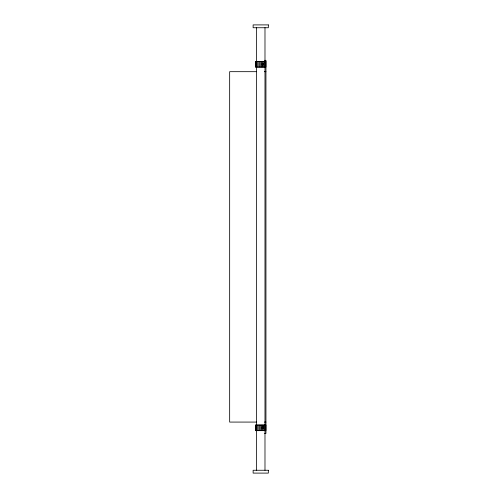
<?xml version="1.0" encoding="UTF-8"?>
<svg xmlns="http://www.w3.org/2000/svg" width="498" height="498" viewBox="0 0 498 498"><rect width="100%" height="100%" fill="white"/><g stroke="black" fill="none" stroke-linecap="round" stroke-linejoin="round"><path stroke-width="0.75" d="M262.72 64.429L263.081 63.694C262.857 67.796 263.355 60.364 262.77 64.802L262.72 64.429L263.056 64.802M262.77 64.802L262.801 63.694M263 64.429L263.081 63.694M262.72 427.925L263.081 427.197L263.062 428.579L263.062 426.873L263.056 428.305L262.72 427.925L263.056 428.305M262.77 428.305L262.801 427.197M263 427.925L263.081 427.197M262.253 65.045L262.253 63.402M262.191 428.548L262.253 426.904M264.556 60.339L265.944 60.339L265.944 433.416L264.556 433.416M256.675 71.675L229.659 71.675L229.659 422.08L256.675 422.08M264.401 71.675L265.944 71.675M264.401 422.08L265.944 422.08M265.671 61.484L265.671 67.155M265.671 424.987L265.671 430.658M265.16 61.484L265.16 67.155M265.16 424.987L265.16 430.658M264.986 27.645L264.986 61.87M264.986 67.317L264.986 425.149M264.986 430.596L264.986 470.268M264.351 61.484L264.351 67.155M264.351 424.987L264.351 430.658M263.293 61.484L263.293 67.155M263.293 424.987L263.293 430.658M262.502 61.484L262.502 67.155M262.502 424.987L262.502 430.658M261.4 61.484L261.4 67.155M261.4 424.987L261.4 430.658M260.734 61.484L260.734 67.155M260.734 424.987L260.734 430.658M259.414 61.484L259.414 67.155M259.414 424.987L259.414 430.658M258.182 61.484L258.182 67.155M258.182 424.987L258.182 430.658M257.124 61.484L257.124 67.155M257.124 424.987L257.124 430.658M256.482 27.645L256.482 61.87M256.482 67.317L256.482 425.149M256.482 430.596L256.482 470.268M256.308 61.484L256.308 67.155M256.308 424.987L256.308 430.658M255.798 61.484L255.798 67.155M255.798 424.987L255.798 430.658M268.341 24.9L253.127 24.9L253.127 27.739L268.341 27.739L268.341 24.9M265.845 61.484L255.623 61.484L255.623 67.155L265.845 67.155L265.845 61.484M265.845 424.987L255.623 424.987L255.623 430.658L265.845 430.658L265.845 424.987M268.341 470.261L253.127 470.261L253.127 473.1L268.341 473.1L268.341 470.261"/></g></svg>
